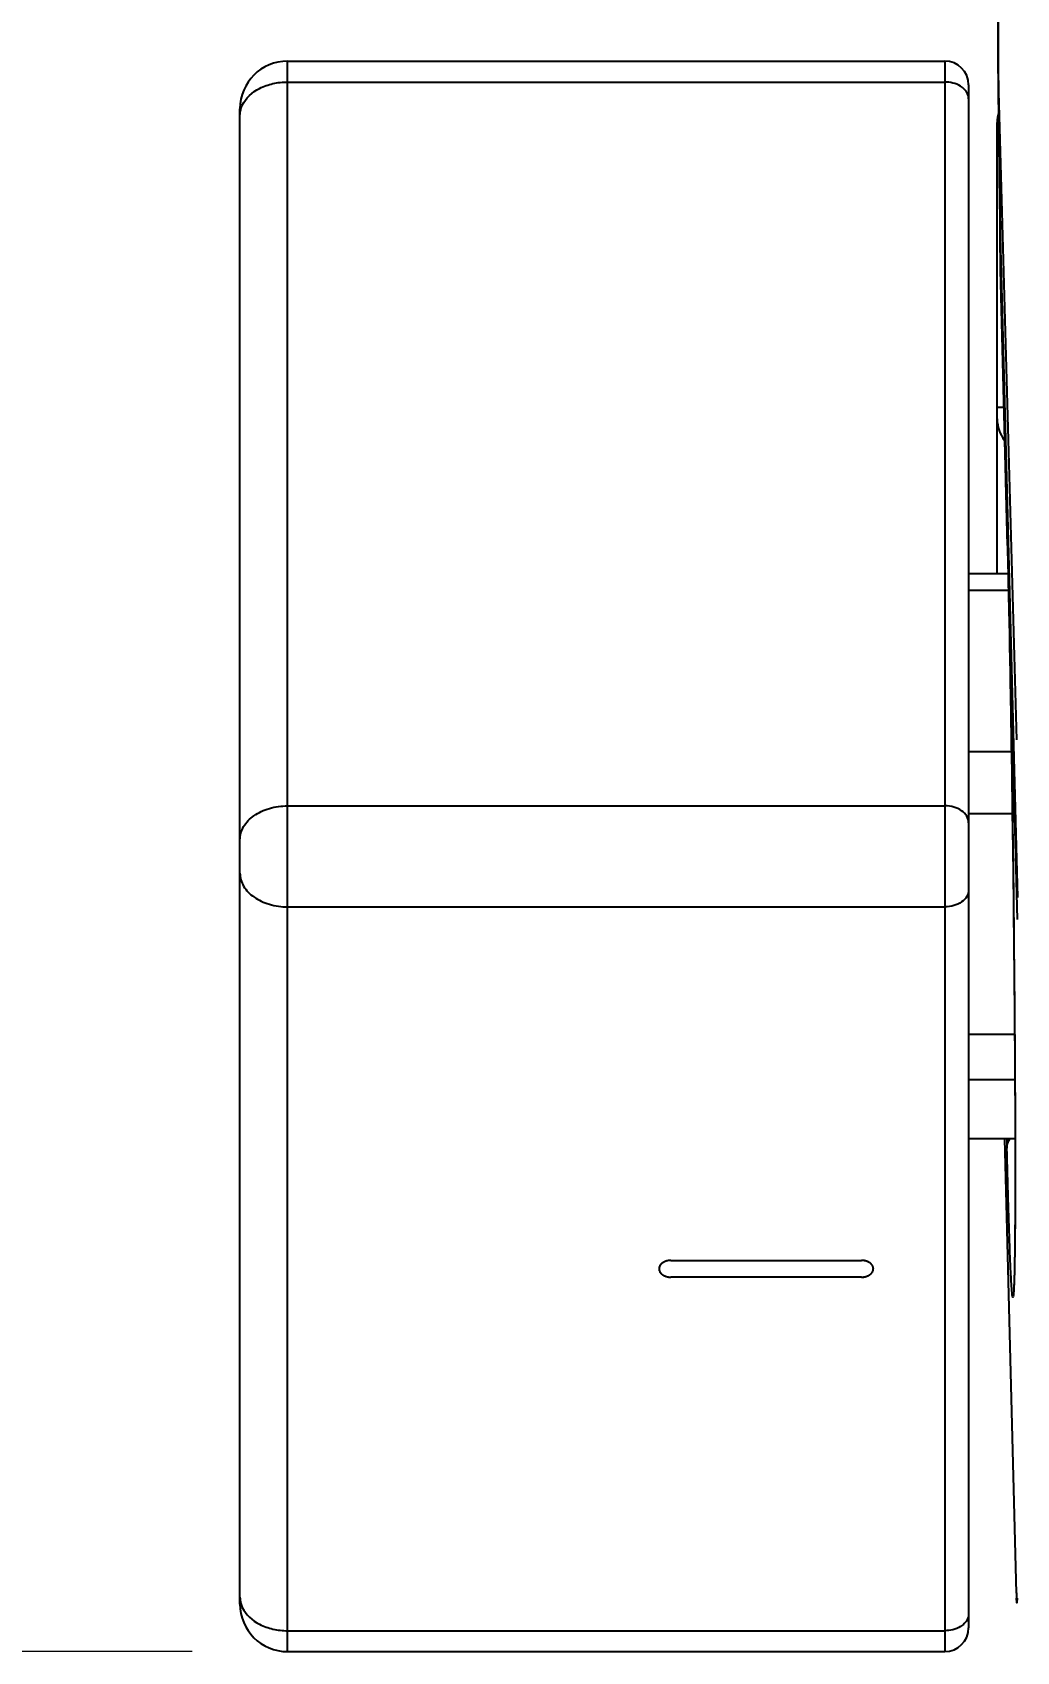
# Model space of a CAD drawing. Extents: x 300 to 2828, y 64 to 1916.
# Drawn here: x 1362 to 1403.3, y 1468.8 to 1536.8 of the extents above; entities that cross this region are included whole.
import ezdxf

# ---------------------------------------------------------------- set-up
doc = ezdxf.new("R2010")
doc.units = 0
doc.header["$LTSCALE"] = 10
doc.header["$MEASUREMENT"] = 0
doc.header["$PDMODE"] = 3
doc.header["$PDSIZE"] = -10
doc.layers.get('0').update_dxf_attribs({"linetype": 'CONTINUOUS'})
doc.layers.get('DEFPOINTS').update_dxf_attribs({"linetype": 'CONTINUOUS'})
doc.layers.add('DEF_LAYER_ASSEM_MEMBER', color=7, linetype='CONTINUOUS')
doc.styles.add('Daelim Dimension', font='')
doc.styles.get('Daelim Dimension').set_extended_font_data('나눔고딕')
doc.dimstyles.new('DEFAULT', dxfattribs={"dimscale": 2, "dimtxt": 2, "dimasz": 2, "dimexe": 0, "dimexo": 2, "dimgap": 1, "dimtad": 1, "dimdec": 1, "dimzin": 9, "dimdsep": 46, "dimtxsty": 'Daelim Dimension', "dimcen": 0.5, "dimclrd": 252, "dimclre": 252, "dimclrt": 3, "dimadec": 1, "dimazin": 0, "dimtfac": 1, "dimtdec": 1, "dimtix": 1, "dimtmove": 0, "dimatfit": 3, "dimfxl": 1, "dimtolj": 1, "dimtzin": 1, "dimlwd": 9, "dimlwe": 9, "dimarcsym": 0})

# ---------------------------------------------------------------- blocks, each defined once
blk = doc.blocks.new('*D10')
at = {"color": 5, "lineweight": 9, "ltscale": 0.5, "transparency": 16777216}
for p, q in [((1344.846521147931, 1641.018568813164), (1338.444461388154, 1641.018568813164)), ((1340.444461388154, 1633.018568813164), (1340.444461388154, 1476.757564461864)), ((1368.670260730746, 1468.757564461864), (1338.444461388154, 1468.757564461864))]:
    blk.add_line(p, q, dxfattribs=at)
at = {"color": 5, "ltscale": 0.5, "transparency": 16777216}
for points in [[(1339.111128054821, 1633.018568813164), (1341.777794721487, 1633.018568813164), (1340.444461388154, 1641.018568813164)], [(1339.111128054821, 1476.757564461864), (1341.777794721487, 1476.757564461864), (1340.444461388154, 1468.757564461864)]]:
    blk.add_solid(points, dxfattribs=at)
at = {"layer": 'DEFPOINTS', "color": 0, "ltscale": 0.5, "transparency": 16777216}
for p in [(1348.846521147931, 1641.018568813164), (1340.444461388154, 1468.757564461864), (1372.670260730746, 1468.757564461864)]:
    blk.add_point(p, dxfattribs=at)
at = {"color": 7, "ltscale": 0.5, "transparency": 16777216, "insert": (1327.657623047667, 1558.640763091745), "char_height": 20, "attachment_point": 5, "rotation": 90, "style": 'Daelim Dimension'}
blk.add_mtext('\\A1;172', dxfattribs=at)

msp = doc.modelspace()

# ---------------------------------------------------------------- linework, layer by layer
at = {"layer": 'DEF_LAYER_ASSEM_MEMBER', "color": 7, "linetype": 'Continuous'}
for p, q in [((1402.516170209546, 1640.018613033964), (1402.512609663946, 1535.282104643464)), ((1372.670260730746, 1535.568747643864), (1400.270260730746, 1535.568747643864)), ((1403.299597802046, 1507.054218491564), (1402.512885847046, 1535.282132092564)), ((1401.270260730746, 1534.568747643864), (1401.270260730746, 1469.757564461864)), ((1370.670260730746, 1470.757564461864), (1370.670260730746, 1533.568747643564)), ((1402.470260730745, 1514.029592677364), (1402.470260730745, 1532.993624458064)), ((1402.614479191646, 1526.807038109464), (1402.598824903246, 1528.234253164264)), ((1402.614507020045, 1526.807128765764), (1402.614778489346, 1526.791841610564)), ((1402.900539827246, 1515.233455238464), (1402.614978755046, 1526.791751220164)), ((1402.900547145945, 1515.233455419264), (1403.304388509246, 1499.509262994464)), ((1402.928883036646, 1514.029592677364), (1401.270260730746, 1514.029592677364)), ((1402.944442383146, 1513.332495637464), (1401.270260730746, 1513.332495637464)), ((1403.044437152746, 1508.077039866064), (1403.061040477945, 1507.050479877464)), ((1403.068881284446, 1506.550165654364), (1401.270260730746, 1506.550165654364)), ((1403.106699893846, 1503.948564083664), (1401.270260730746, 1503.948564083664)), ((1403.135625992946, 1501.702031215564), (1403.150489632746, 1500.426796331364)), ((1403.150489632746, 1500.426796331364), (1403.160524787946, 1499.512691533164)), ((1403.203233158546, 1494.683729029864), (1401.270260730746, 1494.683729029864)), ((1403.201257200446, 1494.968908902964), (1403.208887714446, 1493.826008481464)), ((1403.208887714446, 1493.826008481464), (1403.214927778846, 1492.753267112764)), ((1403.214788679846, 1492.779224499064), (1401.270260730746, 1492.779224499064)), ((1403.214927778846, 1492.753267112764), (1403.219478859546, 1491.750114915964)), ((1403.219478859546, 1491.750114915964), (1403.222643610246, 1490.815354139864)), ((1403.223875795145, 1490.296719428364), (1401.270260730746, 1490.296719428364)), ((1403.278776530946, 1471.208756672364), (1402.796579505746, 1490.296719428364)), ((1403.222643610246, 1490.815354139864), (1403.224515539845, 1489.947540444264)), ((1403.224515539845, 1489.947540444264), (1403.225180685145, 1489.145008618264)), ((1403.225180685145, 1489.145008618264), (1403.224724546946, 1488.405726916264)), ((1403.224724546946, 1488.405726916264), (1403.223226694146, 1487.728359414364)), ((1372.670260730746, 1468.757564461864), (1400.270260730746, 1468.757564461864))]:
    msp.add_line(p, q, dxfattribs=at)
at = {"layer": 'DEF_LAYER_ASSEM_MEMBER', "color": 9, "linetype": 'Continuous'}
for p, q in [((1372.670260730746, 1468.757564461864), (1372.670260730746, 1535.568747643864)), ((1400.270260730746, 1535.568747643864), (1400.270260730746, 1468.757564461864)), ((1402.512895699246, 1535.282132092264), (1402.512609663946, 1535.282104643464)), ((1372.670260730746, 1534.690067987464), (1400.270260730746, 1534.690067987464)), ((1402.542225854645, 1532.993624457864), (1402.470260730745, 1532.993624457864)), ((1402.598977116646, 1528.234254336664), (1402.598824942645, 1528.234252687964)), ((1402.599001994346, 1528.234254475464), (1403.327101177846, 1500.428803422964)), ((1402.614479740846, 1526.806991646964), (1402.614597839945, 1526.809938488164)), ((1402.614974133146, 1526.791938640764), (1402.614825367345, 1526.809940921064)), ((1402.615272482245, 1526.791853970664), (1402.614825367345, 1526.809940921064)), ((1402.470260730745, 1521.035357832164), (1402.757197112346, 1521.035357832164)), ((1402.900547145945, 1515.233455419264), (1402.901145619746, 1515.209319377264)), ((1402.900947730546, 1515.226103618964), (1402.901176811046, 1515.207672849064)), ((1402.901145619746, 1515.209319377264), (1402.905473578246, 1515.033462662164)), ((1372.670260730746, 1504.284476396464), (1400.270260730746, 1504.284476396464)), ((1372.670260730746, 1500.041835709364), (1400.270260730746, 1500.041835709364)), ((1402.871310621646, 1490.296719428364), (1402.880464709646, 1489.904862969464)), ((1403.278529114746, 1471.228024549064), (1403.278782728546, 1471.208512854864)), ((1372.670260730746, 1469.636244118264), (1400.270260730746, 1469.636244118264))]:
    msp.add_line(p, q, dxfattribs=at)
at = {"layer": 'DEF_LAYER_ASSEM_MEMBER', "color": 4, "linetype": 'Continuous'}
for p, q in [((1388.770260730746, 1485.192593304364), (1396.770260730746, 1485.192593304364)), ((1396.770260730746, 1484.485486523264), (1388.770260730746, 1484.485486523264))]:
    msp.add_line(p, q, dxfattribs=at)
at = {"layer": 'DEF_LAYER_ASSEM_MEMBER', "color": 7, "linetype": 'Continuous'}
for points in [[(1402.512576560546, 1535.282104191664), (1402.539519875246, 1533.213823786464), (1402.570056200246, 1530.728927483264), (1402.598846798945, 1528.234252876964)], [(1402.900948846845, 1515.207602590564), (1402.915382448246, 1514.613042409764), (1402.933463741146, 1513.831630133264), (1402.951034182845, 1513.032805142264), (1402.968057740246, 1512.220795000564), (1402.984514950146, 1511.399180630164), (1403.000393029846, 1510.571084822064), (1403.015678933546, 1509.739545753464), (1403.030361808346, 1508.907405789664), (1403.044437152746, 1508.077039866064)], [(1403.061040477945, 1507.050479877464), (1403.070768176945, 1506.429764879164), (1403.083031754146, 1505.616241473164), (1403.094703585846, 1504.811341896964), (1403.105791705646, 1504.016301373464), (1403.116302423346, 1503.232358627564), (1403.126243836045, 1502.460616811764), (1403.135625992946, 1501.702031215564)], [(1403.160524787946, 1499.512691533164), (1403.167781933046, 1498.813599440464), (1403.174539597346, 1498.130578006864), (1403.180809653345, 1497.464053276264), (1403.186603814046, 1496.814385511964), (1403.191934022246, 1496.181858346464), (1403.196813859746, 1495.566659029664), (1403.201257200446, 1494.968908902964)], [(1403.223226694146, 1487.728359414364), (1403.220765526646, 1487.112389545364), (1403.219199312845, 1486.827157222464), (1403.217424254546, 1486.556858260764), (1403.215451690646, 1486.301292840564), (1403.213292979945, 1486.060248405264), (1403.210959534345, 1485.833500628864), (1403.208462865045, 1485.620814563464), (1403.205814646446, 1485.421946022564), (1403.203026818745, 1485.236641281264), (1403.200112015646, 1485.064608127264), (1403.197083777746, 1484.905533398464), (1403.193956324046, 1484.759107726464), (1403.190744860546, 1484.625029087764), (1403.187466090345, 1484.503007925864), (1403.184138997646, 1484.392774330464), (1403.180786087145, 1484.294088508564), (1403.177435217346, 1484.206751804864), (1403.174122833346, 1484.130629366064), (1403.170898372146, 1484.065648075364), (1403.167835421646, 1484.011879153064), (1403.165050528446, 1483.969653156064), (1403.162741479945, 1483.939725858964), (1403.162454269146, 1483.936364861364)]]:
    msp.add_lwpolyline(points, dxfattribs=at)
for centre, radius, start, end in [((1372.670260730746, 1533.568747643864), 2, 90, 180), ((1400.270260730746, 1534.568747643864), 1, 0, 90), ((1403.977980209046, 1532.992526010464), 1.5077198785, 163.6244188614992, 179.9582571701953), ((1426.867359616346, 1471.799717477064), 23.5957572343, 181.3882225653982, 181.9502426657036), ((1372.670260730746, 1470.757564461864), 2, 180, 270), ((1437.400286375946, 1472.066129841664), 34.1323411582, 181.4392817854007, 181.6560229635998), ((1424.862428100846, 1471.702530348464), 21.5892118537, 181.6530620017968, 181.9216337737953), ((1400.270260730746, 1469.757564461864), 1, 270, 0)]:
    msp.add_arc(centre, radius, start, end, dxfattribs=at)
at = {"layer": 'DEF_LAYER_ASSEM_MEMBER', "color": 9, "linetype": 'Continuous'}
for centre, radius, start, end in [((-2111.632265463054, 1488.820860266164), 3514.4522794449, 0.6425662675016268, 0.7574757364005033), ((1403.953365689245, 1520.539148012264), 1.4831050269, 180.0174166806992, 217.8064249987952), ((1371.767359140946, 1471.072937301464), 1.0997998707, 195.4400801554972, 204.6957275371043)]:
    msp.add_arc(centre, radius, start, end, dxfattribs=at)
for points, start_tangent, end_tangent in [([(1402.512885847046, 1535.282132092564), (1402.514085008846, 1561.466206942364), (1402.514970017045, 1587.650339715764), (1402.516851701445, 1640.018605253364)], (0.0004701345899684059, 0.9999998894867276), (3.734534569587347e-05, 0.9999999993026626)), ([(1370.768147297445, 1533.712869577464), (1371.494689709146, 1534.419976964964), (1372.052226442246, 1534.620851380464), (1372.670260730746, 1534.690067969964)], (0.4171193007453394, 0.9088517420051079), (1, 0)), ([(1401.088360788246, 1534.389562993864), (1400.928681663346, 1534.515153139564), (1400.270260730746, 1534.690067987464)], (-0.7050042082345259, 0.7092031206724977), (-1, 0)), ([(1401.270260730746, 1533.982961206264), (1401.223698089545, 1534.196032295064), (1401.088360788246, 1534.389562993864)], (0, 1), (-0.7050042082478124, 0.7092031206592898)), ([(1370.670260730746, 1533.275854425064), (1370.725551934946, 1533.605841767464), (1370.768147297445, 1533.712869577464)], (0, 1), (0.4171193007542996, 0.9088517420009955)), ([(1402.900947730546, 1515.226103618964), (1402.829545378745, 1518.122144612664), (1402.615272482245, 1526.791853970664)], (-0.0246415319801142, 0.9996963513495851), (-0.0247127184539819, 0.9996945941369365)), ([(1402.905473578246, 1515.033462662164), (1403.063534872946, 1506.903450633764), (1403.180058788846, 1497.559048396364), (1403.212803579046, 1493.181106812364), (1403.225314153746, 1489.384276502364), (1403.216778521046, 1486.414813141064), (1403.187751112745, 1484.465236949264)], (0.02444303605900986, -0.9997012243606677), (-0.02783708649140406, -0.9996124732193322)), ([(1370.670260730746, 1502.870262834064), (1370.822522704545, 1503.411521639364), (1371.256112869946, 1503.870216376064), (1371.904805187546, 1504.176810922164), (1372.670260730746, 1504.284476396464)], (0, 1), (1, 0)), ([(1401.270260730746, 1503.577369615264), (1401.194140266045, 1503.847967661064), (1400.977367513646, 1504.077369614064), (1400.652944158845, 1504.230651099064), (1400.270260730746, 1504.284476416864)], (0, 1), (-1, 0)), ([(1370.670260730746, 1501.456049271664), (1370.822522700445, 1500.914790474264), (1371.256112868446, 1500.456095731164), (1371.904805194946, 1500.149501183764), (1372.670260730746, 1500.041835691764)], (0, -1), (1, 0)), ([(1401.270260730746, 1500.748942490564), (1401.194140263246, 1500.478344440464), (1400.977367511946, 1500.248942490464), (1400.652944163046, 1500.095661008064), (1400.270260730746, 1500.041835709364)], (0, -1), (-1, 0)), ([(1402.880463590745, 1489.903643765864), (1402.888301882446, 1490.004835713964), (1403.003956508745, 1490.299625630064)], (-1.571166503315551e-07, 0.9999999999999877), (0.5443079060316602, 0.8388855127080389)), ([(1403.088156820046, 1483.911003037864), (1403.040759415246, 1484.700065602164), (1402.989350086445, 1485.988950514264), (1402.935405231746, 1487.740584878064), (1402.880464709646, 1489.904862969464)], (-0.08439296380696405, 0.9964325504819063), (-0.02335268264254284, 0.9997272889210321)), ([(1403.187751112745, 1484.465236949264), (1403.182569023146, 1484.294497488364), (1403.165192818746, 1483.900367025564)], (-0.02783708653264111, -0.9996124732181838), (-0.06128046103149073, -0.9981205864502383)), ([(1403.165192818746, 1483.900367025564), (1403.129912282346, 1483.644331144664), (1403.088156820046, 1483.911003037864)], (-0.06128046108111336, -0.9981205864471918), (-0.08439296376301764, 0.9964325504856283)), ([(1370.670260730746, 1471.050457680664), (1370.707251703446, 1470.780137068464)], (0, -1), (0.2652549343678344, -0.9641783132769146)), ([(1370.768147698146, 1470.613441656164), (1371.494690226145, 1469.906334875064), (1372.052226741946, 1469.705460656764), (1372.670260730746, 1469.636244118264)], (0.4171200581581925, -0.9088513943886021), (1, 0)), ([(1401.088360712145, 1469.936749036764), (1400.928681586146, 1469.811158917864), (1400.270260730746, 1469.636244138764)], (-0.7050043040319062, -0.7092030254422832), (-1, 0)), ([(1401.270260730746, 1470.343350899464), (1401.223698071446, 1470.130279767164), (1401.088360712145, 1469.936749036764)], (0, -1), (-0.7050043041200396, -0.7092030253546715))]:
    msp.add_spline(points, degree=3, dxfattribs=dict(at, start_tangent=start_tangent, end_tangent=end_tangent))
at = {"layer": 'DEF_LAYER_ASSEM_MEMBER', "color": 4, "linetype": 'Continuous'}
for points, start_tangent, end_tangent in [([(1388.770260730746, 1485.192593304364), (1388.745981436846, 1485.190909962064), (1388.721702142946, 1485.189226619664), (1388.697422849046, 1485.187543277364), (1388.685283202046, 1485.186701606164), (1388.679213378546, 1485.186280770564), (1388.673143555146, 1485.185859934964), (1388.667304929346, 1485.184613457764), (1388.661466303546, 1485.183366980464), (1388.649789051946, 1485.180874025964), (1388.626434548846, 1485.175888116864), (1388.603080045646, 1485.170902207864), (1388.591402794146, 1485.168409253264), (1388.585564168346, 1485.167162776064), (1388.579725542545, 1485.165916298764), (1388.574340505846, 1485.163891657764), (1388.568955469246, 1485.161867016764), (1388.558185395946, 1485.157817734664), (1388.536645249346, 1485.149719170664), (1388.515105102746, 1485.141620606664), (1388.504335029445, 1485.137571324564), (1388.498949992746, 1485.135546683564), (1388.493564956146, 1485.133522042564), (1388.488761355145, 1485.130741909564), (1388.483957754146, 1485.127961776464), (1388.474350552146, 1485.122401510364), (1388.455136148146, 1485.111280978164), (1388.435921744146, 1485.100160445964), (1388.426314542146, 1485.094600179864), (1388.421510941146, 1485.091820046864), (1388.416707340146, 1485.089039913864), (1388.412836162346, 1485.085707426364), (1388.408964984646, 1485.082374938964), (1388.401222629146, 1485.075709964064), (1388.385737918145, 1485.062380014364), (1388.370253207046, 1485.049050064564), (1388.362510851546, 1485.042385089764), (1388.358639673846, 1485.039052602264), (1388.356704084946, 1485.037386358564), (1388.354768496046, 1485.035720114864), (1388.353327468746, 1485.033819762164), (1388.351886441445, 1485.031919409464), (1388.349004386846, 1485.028118703964), (1388.343240277646, 1485.020517293164), (1388.331712059146, 1485.005314471464), (1388.320183840646, 1484.990111649764), (1388.314419731445, 1484.982510238964), (1388.311537676746, 1484.978709533564), (1388.310096649446, 1484.976809180864), (1388.308655622146, 1484.974908828164), (1388.307764044745, 1484.972846750264), (1388.306872467246, 1484.970784672464), (1388.305089312345, 1484.966660516664), (1388.301523002446, 1484.958412205264), (1388.294390382745, 1484.941915582364), (1388.287257763146, 1484.925418959564), (1388.283691453245, 1484.917170648164), (1388.281908298346, 1484.913046492364), (1388.281016720845, 1484.910984414564), (1388.280125143446, 1484.908922336664), (1388.279816880546, 1484.906738510964), (1388.279508617646, 1484.904554685264), (1388.278892091846, 1484.900187033864), (1388.277659040245, 1484.891451730964), (1388.275192937046, 1484.873981125264), (1388.272726833846, 1484.856510519564), (1388.271493782346, 1484.847775216664), (1388.270877256546, 1484.843407565264), (1388.270568993646, 1484.841223739564), (1388.270260730746, 1484.839039913864), (1388.270558306446, 1484.836893907164), (1388.270855882145, 1484.834747900464), (1388.271451033545, 1484.830455887164), (1388.272641336346, 1484.821871860464), (1388.275021941846, 1484.804703807064), (1388.277402547445, 1484.787535753764), (1388.278592850246, 1484.778951727064), (1388.279188001646, 1484.774659713664), (1388.279485577345, 1484.772513707064), (1388.279783153046, 1484.770367700364), (1388.280664545546, 1484.768303434464), (1388.281545938145, 1484.766239168464), (1388.283308723146, 1484.762110636564), (1388.286834293246, 1484.753853572864), (1388.293885433446, 1484.737339445264), (1388.300936573746, 1484.720825317764), (1388.304462143846, 1484.712568253964), (1388.306224928845, 1484.708439722064), (1388.307106321346, 1484.706375456164), (1388.307987713946, 1484.704311190164), (1388.309419351346, 1484.702407292264), (1388.310850988646, 1484.700503394264), (1388.313714263445, 1484.696695598364), (1388.319440813046, 1484.689080006464), (1388.330893912146, 1484.673848822764), (1388.342347011246, 1484.658617638964), (1388.348073560845, 1484.651002047164), (1388.350936835546, 1484.647194251164), (1388.352368472946, 1484.645290353264), (1388.353800110346, 1484.643386455264), (1388.355765961346, 1484.641688125864), (1388.357731812246, 1484.639989796464), (1388.361663514046, 1484.636593137564), (1388.369526917846, 1484.629799819864), (1388.385253725246, 1484.616213184564), (1388.400980532645, 1484.602626549164), (1388.408843936445, 1484.595833231464), (1388.412775638245, 1484.592436572664), (1388.416707340146, 1484.589039913864), (1388.421420189045, 1484.586302577764), (1388.426133037945, 1484.583565241764), (1388.435558735845, 1484.578090569664), (1388.454410131546, 1484.567141225464), (1388.473261527246, 1484.556191881364), (1388.482687225146, 1484.550717209264), (1388.487400074046, 1484.547979873264), (1388.492112922946, 1484.545242537164), (1388.497487932146, 1484.543204616764), (1388.502862941245, 1484.541166696464), (1388.513612959546, 1484.537090855664), (1388.535112996145, 1484.528939174264), (1388.556613032746, 1484.520787492764), (1388.567363051046, 1484.516711652064), (1388.572738060246, 1484.514673731664), (1388.578113069346, 1484.512635811364), (1388.583945506346, 1484.511374930364), (1388.589777943246, 1484.510114049464), (1388.601442817146, 1484.507592287564), (1388.624772564945, 1484.502548763864), (1388.648102312746, 1484.497505240064), (1388.659767186646, 1484.494983478164), (1388.665599623546, 1484.493722597264), (1388.671432060546, 1484.492461716364), (1388.677608855146, 1484.492025766764), (1388.683785649745, 1484.491589817164), (1388.696139239046, 1484.490717918064), (1388.720846417446, 1484.488974119764), (1388.745553595946, 1484.487230321464), (1388.770260774446, 1484.485486523264)], (-0.9976051379460683, -0.06916638449135722), (0.997518596707882, -0.07040347450188758)), ([(1396.770260730746, 1484.485486523264), (1396.794540024646, 1484.487169865564), (1396.818819318546, 1484.488853207964), (1396.843098612446, 1484.490536550264), (1396.855238259346, 1484.491378221464), (1396.861308082845, 1484.491799057064), (1396.867377906346, 1484.492219892664), (1396.873216532146, 1484.493466369864), (1396.879055157945, 1484.494712847164), (1396.890732409446, 1484.497205801664), (1396.914086912646, 1484.502191710764), (1396.937441415746, 1484.507177619764), (1396.949118667346, 1484.509670574364), (1396.954957293146, 1484.510917051564), (1396.960795918946, 1484.512163528864), (1396.966180955545, 1484.514188169864), (1396.971565992246, 1484.516212810864), (1396.982336065545, 1484.520262092964), (1397.003876212146, 1484.528360656964), (1397.025416358746, 1484.536459221064), (1397.036186432046, 1484.540508503064), (1397.041571468646, 1484.542533144064), (1397.046956505345, 1484.544557785064), (1397.051760106346, 1484.547337918064), (1397.056563707346, 1484.550118051164), (1397.066170909346, 1484.555678317264), (1397.085385313346, 1484.566798849464), (1397.104599717346, 1484.577919381664), (1397.114206919346, 1484.583479647764), (1397.119010520345, 1484.586259780764), (1397.123814121346, 1484.589039913864), (1397.127685299045, 1484.592372401264), (1397.131556476846, 1484.595704888664), (1397.139298832346, 1484.602369863564), (1397.154783543346, 1484.615699813264), (1397.170268254346, 1484.629029763064), (1397.178010609846, 1484.635694737864), (1397.181881787646, 1484.639027225364), (1397.183817376445, 1484.640693469064), (1397.185752965346, 1484.642359712764), (1397.187193992645, 1484.644260065464), (1397.188635019946, 1484.646160418164), (1397.191517074646, 1484.649961123664), (1397.197281183845, 1484.657562534464), (1397.208809402346, 1484.672765356164), (1397.220337620846, 1484.687968177864), (1397.226101730046, 1484.695569588664), (1397.228983784646, 1484.699370294064), (1397.230424811946, 1484.701270646764), (1397.231865839246, 1484.703170999464), (1397.232757416746, 1484.705233077364), (1397.233648994245, 1484.707295155264), (1397.235432149146, 1484.711419310964), (1397.238998458945, 1484.719667622364), (1397.246131078646, 1484.736164245264), (1397.253263698346, 1484.752660868064), (1397.256830008146, 1484.760909179564), (1397.258613163146, 1484.765033335264), (1397.259504740546, 1484.767095413064), (1397.260396318045, 1484.769157490964), (1397.260704580945, 1484.771341316664), (1397.261012843845, 1484.773525142364), (1397.261629369646, 1484.777892793764), (1397.262862421246, 1484.786628096664), (1397.265328524345, 1484.804098702364), (1397.267794627546, 1484.821569308064), (1397.269027679145, 1484.830304610964), (1397.269644204946, 1484.834672262364), (1397.269952467846, 1484.836856088064), (1397.270260730746, 1484.839039913864), (1397.269963155046, 1484.841185920464), (1397.269665579346, 1484.843331927164), (1397.269070427946, 1484.847623940464), (1397.267880125145, 1484.856207967164), (1397.265499519546, 1484.873376020564), (1397.263118913946, 1484.890544073864), (1397.261928611146, 1484.899128100564), (1397.261333459745, 1484.903420113964), (1397.261035884046, 1484.905566120564), (1397.260738308446, 1484.907712127264), (1397.259856915846, 1484.909776393164), (1397.258975523346, 1484.911840659164), (1397.257212738245, 1484.915969191064), (1397.253687168145, 1484.924226254764), (1397.246636027945, 1484.940740382364), (1397.239584887745, 1484.957254509864), (1397.236059317645, 1484.965511573664), (1397.234296532546, 1484.969640105564), (1397.233415140046, 1484.971704371464), (1397.232533747546, 1484.973768637464), (1397.231102110145, 1484.975672535364), (1397.229670472746, 1484.977576433364), (1397.226807197946, 1484.981384229264), (1397.221080648445, 1484.988999821164), (1397.209627549345, 1485.004231004864), (1397.198174450145, 1485.019462188664), (1397.192447900646, 1485.027077780464), (1397.189584625846, 1485.030885576464), (1397.188152988446, 1485.032789474364), (1397.186721351045, 1485.034693372364), (1397.184755500145, 1485.036391701764), (1397.182789649245, 1485.038090031264), (1397.178857947345, 1485.041486690064), (1397.170994543646, 1485.048280007764), (1397.155267736146, 1485.061866643064), (1397.139540928746, 1485.075453278464), (1397.131677525046, 1485.082246596164), (1397.127745823146, 1485.085643254964), (1397.123814121346, 1485.089039913864), (1397.119101272346, 1485.091777249864), (1397.114388423446, 1485.094514585864), (1397.104962725646, 1485.099989257964), (1397.086111329846, 1485.110938602164), (1397.067259934146, 1485.121887946264), (1397.057834236346, 1485.127362618364), (1397.053121387446, 1485.130099954464), (1397.048408538446, 1485.132837290464), (1397.043033529346, 1485.134875210864), (1397.037658520146, 1485.136913131164), (1397.026908501846, 1485.140988971964), (1397.005408465246, 1485.149140653364), (1396.983908428645, 1485.157292334864), (1396.973158410346, 1485.161368175564), (1396.967783401245, 1485.163406095964), (1396.962408392046, 1485.165444016264), (1396.956575955146, 1485.166704897264), (1396.950743518146, 1485.167965778164), (1396.939078644245, 1485.170487540064), (1396.915748896446, 1485.175531063764), (1396.892419148746, 1485.180574587564), (1396.880754274845, 1485.183096349464), (1396.874921837846, 1485.184357230364), (1396.869089400946, 1485.185618111264), (1396.862912606246, 1485.186054060864), (1396.856735811646, 1485.186490010464), (1396.844382222446, 1485.187361909564), (1396.819675043946, 1485.189105707864), (1396.794967865446, 1485.190849506164), (1396.770260687046, 1485.192593304364)], (0.9976051379460683, 0.06916638449135722), (-0.997518596707882, 0.07040347450188758))]:
    msp.add_spline(points, degree=3, dxfattribs=dict(at, start_tangent=start_tangent, end_tangent=end_tangent))
at = {"layer": 'DEF_LAYER_ASSEM_MEMBER', "color": 7, "linetype": 'Continuous', "start_tangent": (-0.008905425763182874, -0.9999603459097648), "end_tangent": (-0.03458404367818836, 0.9994017930356466)}
msp.add_spline([(1403.303513855746, 1471.009661512464), (1403.296846362146, 1470.807100418064), (1403.285270037846, 1470.996716497664)], degree=3, dxfattribs=at)

# ---------------------------------------------------------------- dimensions: what is measured, and where the dimension line sits
at = {"color": 5, "ltscale": 0.5}
dim = msp.add_linear_dim(base=(1340.444461388154, 1468.757564461864), p1=(1348.846521147931, 1641.018568813164), p2=(1372.670260730746, 1468.757564461864), angle=90, dimstyle='DEFAULT', override={"dimtxt": 10, "dimasz": 4, "dimexe": 1, "dimdec": 0, "dimclrd": 5, "dimclre": 5, "dimclrt": 7}, dxfattribs=at)
dim.commit()
dim.dimension.update_dxf_attribs({"geometry": '*D10', "text_midpoint": (1340.444461388154, 1558.640763091745), "dimtype": 160})

doc.saveas('drawing.dxf')
